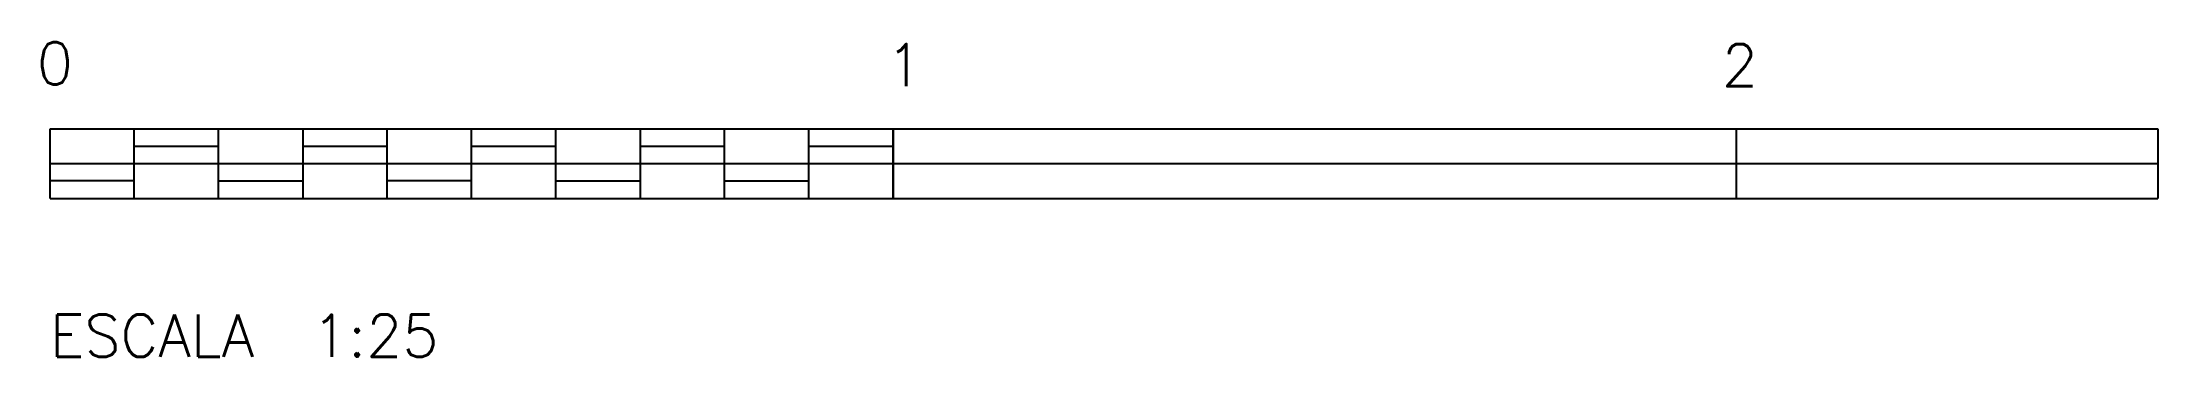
# Model space of a CAD drawing. Extents: x -0.01 to 2.5, y -0.19 to 0.19.
import ezdxf

# ---------------------------------------------------------------- set-up
doc = ezdxf.new("R2010")
doc.units = 0
doc.header["$LTSCALE"] = 15
doc.layers.get('0').update_dxf_attribs({"linetype": 'CONTINUOUS'})
doc.styles.get("Standard").update_dxf_attribs({"font": 'simplex', "height": 4})

msp = doc.modelspace()

# ---------------------------------------------------------------- linework, layer by layer
at = {"color": 0, "linetype": 'CONTINUOUS'}
for p, q in [((0, 0), (0, 0.0827)), ((0, 0.0827), (2.5, 0.0827)), ((0.1, 0), (0.1, 0.0827)), ((0.2, 0), (0.2, 0.0827)), ((0.3, 0.0827), (0.3, 0)), ((0.4, 0), (0.4, 0.0827)), ((0.5, 0), (0.5, 0.0827)), ((0.6, 0), (0.6, 0.0827)), ((0.7, 0.0827), (0.7, 0)), ((0.8, 0), (0.8, 0.0827)), ((0.9, 0), (0.9, 0.0827)), ((1, 0.0827), (1, 0)), ((1, 0), (1, 0.0827)), ((2, 0.0827), (2, 0)), ((2.5, 0.0827), (2.5, 0)), ((0.1, 0.0621), (0.2, 0.0621)), ((0.3, 0.0621), (0.4, 0.0621)), ((0.5, 0.0621), (0.6, 0.0621)), ((0.7, 0.0621), (0.8, 0.0621)), ((0.9, 0.0621), (1, 0.0621)), ((0, 0.0414), (2.5, 0.0414)), ((0.2, 0.0414), (0.2, 0.0414)), ((0.6, 0.0414), (0.6, 0.0414)), ((0.9, 0.0414), (0.9, 0.0414)), ((0.1, 0.0207), (0, 0.0207)), ((0, 0), (2.5, 0)), ((0.2, 0.0207), (0.3, 0.0207)), ((0.5, 0.0207), (0.4, 0.0207)), ((0.6, 0.0207), (0.7, 0.0207)), ((0.8, 0.0207), (0.9, 0.0207))]:
    msp.add_line(p, q, dxfattribs=at)

# ---------------------------------------------------------------- texts
for s, p in [('0', (-0.0156, 0.1353)), ('1', (0.992, 0.1332)), ('2', (1.983, 0.1332)), ('ESCALA  1:25', (0, -0.1879))]:
    msp.add_text(s, height=0.05, rotation=0, dxfattribs=at).set_placement(p)

doc.saveas('drawing.dxf')
